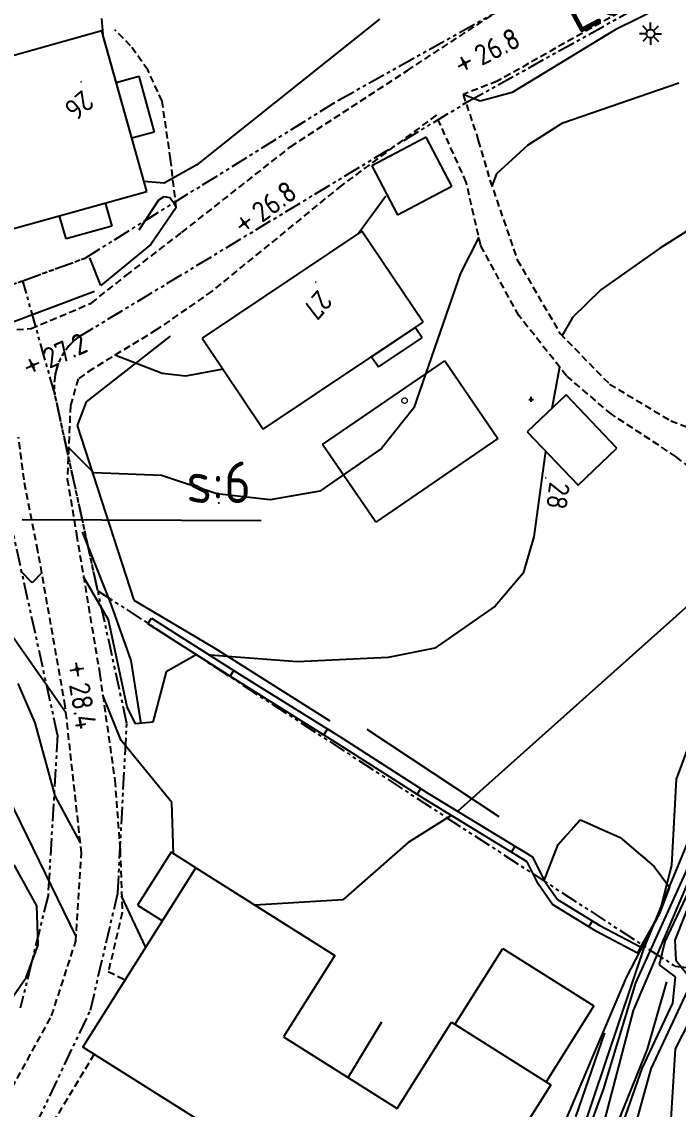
# Model space of a CAD drawing. Header units: metres. Extents: x 139929 to 143267, y 6401995 to 6404511.
# Drawn here: x 140115.7 to 140163.2, y 6402361.8 to 6402440.5 of the extents above; entities that cross this region are included whole.
import ezdxf
from ezdxf.enums import TextEntityAlignment as Align

# ---------------------------------------------------------------- set-up
doc = ezdxf.new("R2010")
doc.units = ezdxf.units.M
for name, pattern in [('DASHED', [0.75, 0.5, -0.25]), ('DGN Style 3', [2.464518, 1.76037, -0.704148]), ('HAECK', [0]), ('PHANTOM', [2.5, 1.25, -0.25, 0.25, -0.25, 0.25, -0.25]), ('Underjord-Strand', [1.6, 0.8, -0.8])]:
    doc.linetypes.add(name, pattern=pattern)
for name, color, linetype in [('M-BEF-BELYSNINGSSTOLPE', 4, 'Continuous'), ('M-BEF-BYGGNAD', 3, 'Continuous'), ('M-BEF-BÄCK', 7, 'Continuous'), ('M-BEF-HÄCK', 7, 'Continuous'), ('M-BEF-MUR', 4, 'Continuous'), ('M-BEF-NIVÅ', 4, 'Continuous'), ('M-BEF-NIVÅKURVA-PRIMÄR-0.5M', 12, 'Continuous'), ('M-BEF-NIVÅKURVA-PRIMÄR-1.0M', 12, 'Continuous'), ('M-BEF-STRANDLINJE', 4, 'Continuous'), ('M-BEF-TELE-INFO', 4, 'Continuous'), ('M-BEF-VÄGKANT', 1, 'DASHED'), ('M-FASTIGHETSBETECKNING', 3, 'Continuous'), ('M-GATUNAMN', 3, 'Continuous'), ('M-GR-FASTIGHETSGRÄNS', 3, 'PHANTOM'), ('M-KRYSS-1000', 1, 'Continuous')]:
    doc.layers.add(name, color=color, linetype=linetype)
doc.layers.add('TE_OSAKERT_LAGE', color=254, linetype='Continuous', lineweight=0)
doc.styles.add('ISO', font='iso.shx', dxfattribs={"height": 2.5})

# ---------------------------------------------------------------- blocks, each defined once
blk = doc.blocks.new('osynlig cirkel')
blk.add_circle((0, 0), 0.005)
blk = doc.blocks.new('OSYNLIG')
blk.add_blockref('osynlig cirkel', (0, 0))
blk = doc.blocks.new('PRI_L_BELYS')
for points in [[(-0.212, 0.212, 0), (-0.566, 0.566, 0)], [(0.212, 0.212, 0), (0.566, 0.566, 0)], [(-0.212, -0.212, 0), (-0.566, -0.566, 0)], [(0.212, -0.212, 0), (0.566, -0.566, 0)]]:
    blk.add_polyline3d(points)
blk.add_circle((0, 0), 0.3)
blk = doc.blocks.new('PRI_NIVÅ_HÖJDPUNKT_ISM')
at = {"color": 7}
for p, q in [((-0.25, 0), (0.25, 0)), ((0, 0.25), (0, -0.25))]:
    blk.add_line(p, q, dxfattribs=at)
blk = doc.blocks.new('OCT370_2', base_point=(108327.366, 6370837.691))
at = {"layer": 'TE_OSAKERT_LAGE', "color": 30, "linetype": 'DGN Style 3', "lineweight": 13}
blk.add_circle((108327.357, 6370837.691), 0.2, dxfattribs=at)
blk = doc.blocks.new('PRI_LED_BELYS')
at = {"color": 0, "linetype": 'Continuous'}
for p, q in [((0, 0.5), (0, 1.33)), ((-0.5, 0), (-1.33, 0)), ((0.5, 0), (1.33, 0)), ((0, -0.5), (0, -1.33))]:
    blk.add_line(p, q, dxfattribs=at)
blk.add_circle((0, 0), 0.5, dxfattribs=at)
blk = doc.blocks.new('SPWDEF')
at = {"color": 0, "linetype": 'Continuous'}
for p, q in [((-1, 0), (1, 0)), ((0, -1), (0, 1))]:
    blk.add_line(p, q, dxfattribs=at)
blk.add_circle((0, 0), 0.2)
blk = doc.blocks.new('PLUS')
for p, q in [((-0.175, 0), (0, 0)), ((0, 0), (0, 0.175)), ((0, -0.175), (0, 0)), ((0, 0), (0.175, 0))]:
    blk.add_line(p, q)
blk = doc.blocks.new('PRI_NIVÅ_HÖJDPKT')
at = {"color": 0, "linetype": 'Continuous', "lineweight": -3}
blk.add_circle((183, 184), 0.0005, dxfattribs=at)

msp = doc.modelspace()

# ---------------------------------------------------------------- linework, layer by layer
at = {"layer": 'M-BEF-BYGGNAD'}
for p, q in [((140121.505, 6402439.796), (140111.808, 6402437.085)), ((140124.75, 6402428.186), (140121.505, 6402439.796)), ((140124.75, 6402428.186), (140121.584, 6402439.511)), ((140122.551, 6402436.053), (140124.176, 6402436.507)), ((140122.551, 6402436.053), (140124.176, 6402436.507)), ((140124.176, 6402436.507), (140125.302, 6402432.478)), ((140124.176, 6402436.507), (140125.302, 6402432.478)), ((140125.302, 6402432.478), (140123.677, 6402432.025)), ((140125.302, 6402432.478), (140123.677, 6402432.025)), ((140144.956, 6402432.103), (140141.016, 6402430.046)), ((140144.956, 6402432.103), (140141.016, 6402430.046)), ((140146.808, 6402428.554), (140144.956, 6402432.103)), ((140146.808, 6402428.554), (140144.956, 6402432.103)), ((140141.016, 6402430.046), (140142.869, 6402426.498)), ((140141.016, 6402430.046), (140142.869, 6402426.498)), ((140142.869, 6402426.498), (140146.808, 6402428.554)), ((140142.869, 6402426.498), (140146.808, 6402428.554)), ((140115.053, 6402425.475), (140124.75, 6402428.186)), ((140115.053, 6402425.475), (140124.75, 6402428.186)), ((140121.753, 6402427.349), (140122.223, 6402425.668)), ((140121.753, 6402427.349), (140122.223, 6402425.668)), ((140118.923, 6402424.746), (140118.453, 6402426.425)), ((140118.923, 6402424.746), (140118.453, 6402426.425)), ((140122.223, 6402425.668), (140118.923, 6402424.746)), ((140122.223, 6402425.668), (140118.923, 6402424.746)), ((140140.311, 6402425.316), (140128.764, 6402417.576)), ((140140.311, 6402425.316), (140128.764, 6402417.576)), ((140144.726, 6402418.729), (140140.311, 6402425.316)), ((140144.726, 6402418.729), (140140.311, 6402425.316)), ((140133.18, 6402410.989), (140144.726, 6402418.729)), ((140133.18, 6402410.989), (140144.726, 6402418.729)), ((140144.159, 6402418.348), (140141, 6402416.231)), ((140144.654, 6402417.609), (140144.159, 6402418.348)), ((140128.764, 6402417.576), (140133.18, 6402410.989)), ((140128.764, 6402417.576), (140133.18, 6402410.989)), ((140141.495, 6402415.492), (140144.654, 6402417.609)), ((140137.465, 6402409.89), (140146.298, 6402415.933)), ((140141, 6402416.231), (140141.495, 6402415.492)), ((140146.298, 6402415.933), (140150.139, 6402410.319)), ((140155.063, 6402413.478), (140152.253, 6402410.797)), ((140155.063, 6402413.478), (140152.253, 6402410.797)), ((140158.738, 6402409.628), (140155.063, 6402413.478)), ((140158.738, 6402409.628), (140155.063, 6402413.478)), ((140150.139, 6402410.319), (140141.306, 6402404.276)), ((140152.253, 6402410.797), (140155.928, 6402406.945)), ((140152.253, 6402410.797), (140155.928, 6402406.945)), ((140141.306, 6402404.276), (140137.465, 6402409.89)), ((140155.928, 6402406.945), (140158.738, 6402409.628)), ((140155.928, 6402406.945), (140158.738, 6402409.628)), ((140126.51, 6402380.4), (140124.091, 6402376.563)), ((140126.51, 6402380.4), (140124.091, 6402376.563)), ((140128.311, 6402379.264), (140126.51, 6402380.4)), ((140128.311, 6402379.264), (140126.51, 6402380.4)), ((140120.141, 6402366.311), (140128.311, 6402379.264)), ((140120.141, 6402366.311), (140128.311, 6402379.264)), ((140128.311, 6402379.264), (140138.355, 6402372.931)), ((140128.311, 6402379.264), (140138.355, 6402372.931)), ((140124.091, 6402376.563), (140125.891, 6402375.429)), ((140124.091, 6402376.563), (140125.891, 6402375.429)), ((140147.031, 6402367.948), (140150.493, 6402373.438)), ((140147.031, 6402367.948), (140150.493, 6402373.438)), ((140150.493, 6402373.438), (140157.079, 6402369.286)), ((140150.493, 6402373.438), (140157.079, 6402369.286)), ((140138.355, 6402372.931), (140134.649, 6402367.056)), ((140138.355, 6402372.931), (140134.649, 6402367.056)), ((140157.079, 6402369.286), (140153.616, 6402363.796)), ((140157.079, 6402369.286), (140153.616, 6402363.796)), ((140142.853, 6402361.882), (140146.779, 6402368.106)), ((140142.853, 6402361.882), (140146.779, 6402368.106)), ((140146.779, 6402368.106), (140153.959, 6402363.579)), ((140146.779, 6402368.106), (140153.959, 6402363.579)), ((140134.649, 6402367.056), (140142.853, 6402361.882)), ((140134.649, 6402367.056), (140142.853, 6402361.882)), ((140145.57, 6402350.276), (140120.141, 6402366.311)), ((140145.57, 6402350.276), (140120.141, 6402366.311)), ((140153.959, 6402363.579), (140145.57, 6402350.276)), ((140153.959, 6402363.579), (140145.57, 6402350.276))]:
    msp.add_line(p, q, dxfattribs=at)
at = {"layer": 'M-BEF-BÄCK', "lineweight": -3}
for p, q in [((140122.194, 6402398.329), (140120.123, 6402403.569)), ((140123.636, 6402394.266), (140122.194, 6402398.329)), ((140124.364, 6402389.685), (140123.636, 6402394.266))]:
    msp.add_line(p, q, dxfattribs=at)
at = {"layer": 'M-BEF-HÄCK', "lineweight": -3}
for p, q in [((140120.985, 6402420.955), (140114.383, 6402418.458)), ((140126.456, 6402417.729), (140120.385, 6402412.98)), ((140120.385, 6402412.98), (140119.735, 6402411.247)), ((140119.735, 6402411.247), (140123.818, 6402398.64)), ((140123.818, 6402398.64), (140129.672, 6402395.167)), ((140129.672, 6402395.167), (140137.994, 6402389.906)), ((140140.668, 6402389.293), (140150.199, 6402382.984))]:
    msp.add_line(p, q, dxfattribs=at)
at = {"layer": 'M-BEF-HÄCK', "color": 1, "linetype": 'HAECK', "lineweight": -3}
for p, q in [((140120.985, 6402420.955), (140114.383, 6402418.458)), ((140126.456, 6402417.729), (140120.385, 6402412.98)), ((140120.385, 6402412.98), (140119.735, 6402411.247)), ((140119.735, 6402411.247), (140123.818, 6402398.64)), ((140123.818, 6402398.64), (140129.672, 6402395.167)), ((140129.672, 6402395.167), (140137.994, 6402389.906)), ((140140.668, 6402389.293), (140150.199, 6402382.984))]:
    msp.add_line(p, q, dxfattribs=at)
at = {"layer": 'M-BEF-MUR', "lineweight": -3}
for p, q in [((140124.212, 6402425.414), (140125.617, 6402427.573)), ((140125.617, 6402427.573), (140126.026, 6402427.811)), ((140126.026, 6402427.811), (140126.431, 6402427.749)), ((140126.431, 6402427.749), (140126.635, 6402427.459)), ((140126.887, 6402427.034), (140125.046, 6402424.352)), ((140126.635, 6402427.459), (140126.887, 6402427.034)), ((140125.046, 6402424.352), (140121.433, 6402421.38)), ((140121.433, 6402421.38), (140120.65, 6402423.389)), ((140124.837, 6402396.91), (140125.106, 6402397.333)), ((140131.204, 6402392.862), (140124.837, 6402396.91)), ((140125.106, 6402397.333), (140131.47, 6402393.286)), ((140130.783, 6402393.13), (140131.052, 6402393.552)), ((140131.47, 6402393.286), (140138.847, 6402388.671)), ((140138.579, 6402388.249), (140131.204, 6402392.862)), ((140137.564, 6402388.884), (140137.829, 6402389.308)), ((140138.847, 6402388.671), (140145.074, 6402384.68)), ((140144.808, 6402384.255), (140138.579, 6402388.249)), ((140144.305, 6402384.579), (140144.575, 6402385)), ((140145.074, 6402384.68), (140152.641, 6402380.068)), ((140152.256, 6402379.718), (140144.808, 6402384.255)), ((140151.129, 6402380.405), (140151.389, 6402380.831)), ((140153.037, 6402378.107), (140152.256, 6402379.718)), ((140152.641, 6402380.068), (140153.469, 6402378.363)), ((140154.094, 6402376.621), (140153.037, 6402378.107)), ((140153.469, 6402378.363), (140154.443, 6402376.993)), ((140157.252, 6402374.674), (140154.094, 6402376.621)), ((140154.443, 6402376.993), (140157.501, 6402375.109)), ((140156.704, 6402375.012), (140156.966, 6402375.438)), ((140157.501, 6402375.109), (140160.454, 6402373.551)), ((140160.22, 6402373.108), (140157.252, 6402374.674)), ((140160.454, 6402373.551), (140160.22, 6402373.108)), ((140139.312, 6402364.115), (140141.759, 6402368.139))]:
    msp.add_line(p, q, dxfattribs=at)
at = {"layer": 'M-BEF-MUR'}
for p, q in [((140124.837, 6402396.91), (140125.106, 6402397.333)), ((140131.204, 6402392.862), (140124.837, 6402396.91)), ((140125.106, 6402397.333), (140131.47, 6402393.286)), ((140130.783, 6402393.13), (140131.052, 6402393.552)), ((140131.47, 6402393.286), (140138.847, 6402388.671)), ((140138.579, 6402388.249), (140131.204, 6402392.862)), ((140137.564, 6402388.884), (140137.829, 6402389.308)), ((140138.847, 6402388.671), (140145.074, 6402384.68)), ((140144.808, 6402384.255), (140138.579, 6402388.249)), ((140144.305, 6402384.579), (140144.575, 6402385)), ((140145.074, 6402384.68), (140152.641, 6402380.068)), ((140152.256, 6402379.718), (140144.808, 6402384.255)), ((140151.129, 6402380.405), (140151.389, 6402380.831)), ((140153.037, 6402378.107), (140152.256, 6402379.718)), ((140152.641, 6402380.068), (140153.469, 6402378.363)), ((140154.094, 6402376.621), (140153.037, 6402378.107)), ((140153.469, 6402378.363), (140154.443, 6402376.993)), ((140157.252, 6402374.674), (140154.094, 6402376.621)), ((140154.443, 6402376.993), (140157.501, 6402375.109)), ((140156.704, 6402375.012), (140156.966, 6402375.438)), ((140157.501, 6402375.109), (140160.454, 6402373.551)), ((140160.22, 6402373.108), (140157.252, 6402374.674)), ((140160.454, 6402373.551), (140160.22, 6402373.108)), ((140139.312, 6402364.115), (140141.759, 6402368.139))]:
    msp.add_line(p, q, dxfattribs=at)
at = {"layer": 'M-BEF-NIVÅKURVA-PRIMÄR-0.5M', "linetype": 'Continuous', "lineweight": -3}
for p, q in [((140141.578, 6402440.636, 26.5), (140128.383, 6402430.106, 26.5)), ((140163.21, 6402436.005, 27.5), (140154.747, 6402433.104, 27.5)), ((140154.747, 6402433.104, 27.5), (140152.291, 6402431.526, 27.5)), ((140152.291, 6402431.526, 27.5), (140150.026, 6402429.461, 27.5)), ((140128.383, 6402430.106, 26.5), (140126.008, 6402428.774, 26.5)), ((140150.026, 6402429.461, 27.5), (140149.709, 6402428.567, 27.5)), ((140126.008, 6402428.774, 26.5), (140124.55, 6402428.905, 26.5)), ((140148.749, 6402424.889, 27.5), (140147.44, 6402422.27, 27.5)), ((140147.44, 6402422.27, 27.5), (140144.054, 6402412.537, 27.5)), ((140144.054, 6402412.537, 27.5), (140141.731, 6402409.586, 27.5)), ((140120.929, 6402407.835, 27.5), (140119.109, 6402409.664, 27.5)), ((140141.731, 6402409.586, 27.5), (140137.278, 6402406.516, 27.5)), ((140125.831, 6402407.652, 27.5), (140120.929, 6402407.835, 27.5)), ((140129.817, 6402406.325, 27.5), (140125.831, 6402407.652, 27.5)), ((140137.278, 6402406.516, 27.5), (140133.683, 6402405.881, 27.5)), ((140133.683, 6402405.881, 27.5), (140129.817, 6402406.325, 27.5)), ((140165.581, 6402399.761, 28.5), (140147.236, 6402383.362, 28.5)), ((140118.923, 6402390.447, 28.5), (140114.537, 6402396.736, 28.5)), ((140122.912, 6402388.474, 28.5), (140121.577, 6402391.753, 28.5)), ((140126.567, 6402383.99, 28.5), (140122.912, 6402388.474, 28.5)), ((140168.229, 6402388.991, 30.5), (140160.087, 6402370.968, 30.5)), ((140119.654, 6402374.31, 29.5), (140113.697, 6402386.531, 29.5)), ((140126.679, 6402380.293, 28.5), (140126.567, 6402383.99, 28.5)), ((140146.765, 6402383.063, 28.5), (140143.661, 6402381.095, 28.5)), ((140143.661, 6402381.095, 28.5), (140138.92, 6402376.971, 28.5)), ((140165.014, 6402379.33, 32.5), (140162.93, 6402374.048, 32.5)), ((140138.92, 6402376.971, 28.5), (140132.581, 6402376.572, 28.5)), ((140162.93, 6402374.048, 32.5), (140162.989, 6402372.601, 32.5)), ((140162.989, 6402372.601, 32.5), (140164.169, 6402371.133, 32.5)), ((140160.087, 6402370.968, 30.5), (140157.735, 6402363.233, 30.5)), ((140162.322, 6402371.027, 31.5), (140160.916, 6402366.155, 31.5)), ((140164.169, 6402371.133, 32.5), (140161.189, 6402364.745, 32.5)), ((140157.835, 6402367.346, 29.5), (140155.752, 6402361.275, 29.5)), ((140160.916, 6402366.155, 31.5), (140156.756, 6402355.843, 31.5)), ((140161.189, 6402364.745, 32.5), (140159.285, 6402357.792, 32.5)), ((140157.735, 6402363.233, 30.5), (140153.511, 6402351.578, 30.5))]:
    msp.add_line(p, q, dxfattribs=at)
at = {"layer": 'M-BEF-NIVÅKURVA-PRIMÄR-1.0M', "linetype": 'Continuous', "lineweight": -3}
for p, q in [((140167.615, 6402444.338, 27), (140158.613, 6402439.866, 27)), ((140121.49, 6402440.692, 26), (140121.578, 6402439.534, 26)), ((140158.613, 6402439.866, 27), (140151.161, 6402435.347, 27)), ((140148.858, 6402434.714, 27), (140147.619, 6402435.192, 27)), ((140151.161, 6402435.347, 27), (140148.858, 6402434.714, 27)), ((140142.035, 6402427.848, 27), (140140.064, 6402425.15, 27)), ((140168.043, 6402428.044, 28), (140161.822, 6402424.052, 28)), ((140161.822, 6402424.052, 28), (140157.579, 6402421.061, 28)), ((140157.579, 6402421.061, 28), (140155.536, 6402419.08, 28)), ((140155.536, 6402419.08, 28), (140154.779, 6402417.76, 28)), ((140125.871, 6402415.011, 27), (140122.447, 6402416.333, 27)), ((140127.564, 6402414.82, 27), (140125.871, 6402415.011, 27)), ((140130.271, 6402415.329, 27), (140127.564, 6402414.82, 27)), ((140154.595, 6402415.482, 28), (140154.025, 6402412.488, 28)), ((140153.582, 6402409.405, 28), (140152.743, 6402403.206, 28)), ((140152.743, 6402403.206, 28), (140151.972, 6402400.584, 28)), ((140116.479, 6402399.886, 28), (140115.635, 6402400.743, 28)), ((140117.17, 6402400.597, 28), (140116.479, 6402399.886, 28)), ((140121.999, 6402397.199, 28), (140120.189, 6402400.31, 28)), ((140151.972, 6402400.584, 28), (140149.934, 6402398.192, 28)), ((140149.934, 6402398.192, 28), (140145.567, 6402395.151, 28)), ((140123.346, 6402390.919, 28), (140121.999, 6402397.199, 28)), ((140128.338, 6402394.684, 28), (140126.154, 6402393.439, 28)), ((140135.631, 6402394.176, 28), (140129.333, 6402394.645, 28)), ((140145.567, 6402395.151, 28), (140142.217, 6402394.483, 28)), ((140142.217, 6402394.483, 28), (140135.631, 6402394.176, 28)), ((140126.154, 6402393.439, 28), (140125.196, 6402389.798, 28)), ((140116.702, 6402389.757, 29), (140115.464, 6402392.605, 29)), ((140123.949, 6402389.697, 28), (140123.346, 6402390.919, 28)), ((140167.71, 6402390.497, 30), (140160.65, 6402373.424, 30)), ((140118.126, 6402384.47, 29), (140116.702, 6402389.757, 29)), ((140125.196, 6402389.798, 28), (140123.949, 6402389.697, 28)), ((140163.786, 6402387.765, 29), (140163.033, 6402385.692, 29)), ((140167.374, 6402386.49, 31), (140159.912, 6402368.956, 31)), ((140167.849, 6402385.914, 32), (140162.199, 6402373.95, 32)), ((140163.033, 6402385.692, 29), (140162.679, 6402379.453, 29)), ((140119.953, 6402381.136, 29), (140118.126, 6402384.47, 29)), ((140116.82, 6402376.514, 30), (140115.182, 6402379.502, 30)), ((140162.679, 6402379.453, 29), (140161.783, 6402375.945, 29)), ((140124.678, 6402373.505, 29), (140122.942, 6402377.249, 29)), ((140116.902, 6402373.699, 30), (140116.82, 6402376.514, 30)), ((140161.783, 6402375.945, 29), (140159.403, 6402371.345, 29)), ((140116.042, 6402371.335, 30), (140116.902, 6402373.699, 30)), ((140160.65, 6402373.424, 30), (140155.437, 6402357.912, 30)), ((140162.199, 6402373.95, 32), (140161.788, 6402372.264, 32)), ((140161.788, 6402372.264, 32), (140162.948, 6402371.38, 32)), ((140115.114, 6402370.026, 30), (140116.042, 6402371.335, 30)), ((140159.403, 6402371.345, 29), (140153.8, 6402358.145, 29)), ((140162.948, 6402371.38, 32), (140162.767, 6402369.488, 32)), ((140165.356, 6402370.911, 33), (140162.959, 6402366.174, 33)), ((140162.767, 6402369.488, 32), (140160.532, 6402364.773, 32)), ((140159.912, 6402368.956, 31), (140157.111, 6402358.249, 31)), ((140162.959, 6402366.174, 33), (140162.239, 6402354.686, 33)), ((140160.532, 6402364.773, 32), (140159.191, 6402360.901, 32))]:
    msp.add_line(p, q, dxfattribs=at)
at = {"layer": 'M-BEF-STRANDLINJE', "lineweight": -3}
for p, q in [((140154.491, 6402380.969), (140156.096, 6402382.756)), ((140156.096, 6402382.756), (140158.968, 6402381.467)), ((140158.968, 6402381.467), (140161.433, 6402379.376)), ((140153.469, 6402378.363), (140154.491, 6402380.969)), ((140161.433, 6402379.376), (140162.528, 6402377.868)), ((140162.528, 6402377.868), (140161.788, 6402375.915)), ((140161.788, 6402375.915), (140160.454, 6402373.55))]:
    msp.add_line(p, q, dxfattribs=at)
at = {"layer": 'M-BEF-STRANDLINJE', "linetype": 'Underjord-Strand', "lineweight": -3}
for p, q in [((140154.491, 6402380.969), (140156.096, 6402382.756)), ((140156.096, 6402382.756), (140158.968, 6402381.467)), ((140158.968, 6402381.467), (140161.433, 6402379.376)), ((140153.469, 6402378.363), (140154.491, 6402380.969)), ((140161.433, 6402379.376), (140162.528, 6402377.868)), ((140162.528, 6402377.868), (140161.788, 6402375.915)), ((140161.788, 6402375.915), (140160.454, 6402373.55))]:
    msp.add_line(p, q, dxfattribs=at)
at = {"layer": 'M-BEF-VÄGKANT', "lineweight": -3}
for p, q in [((140168.021, 6402446.271), (140150.091, 6402436.157)), ((140123.592, 6402438.709), (140122.459, 6402439.868)), ((140124.837, 6402436.965), (140123.592, 6402438.709)), ((140125.868, 6402434.712), (140124.837, 6402436.965)), ((140150.091, 6402436.157), (140147.619, 6402435.192)), ((140126.474, 6402430.533), (140125.868, 6402434.712)), ((140147.619, 6402435.192), (140148.583, 6402432.322)), ((140145.673, 6402433.688), (140138.824, 6402428.61)), ((140147.85, 6402428.856), (140145.673, 6402433.688)), ((140148.583, 6402432.322), (140148.717, 6402431.868)), ((140148.717, 6402431.868), (140149.564, 6402428.988)), ((140126.887, 6402427.034), (140126.474, 6402430.533)), ((140138.824, 6402428.61), (140129.466, 6402420.967)), ((140148.892, 6402424.258), (140147.85, 6402428.856)), ((140149.564, 6402428.988), (140151.537, 6402423.238)), ((140151.655, 6402419.205), (140148.892, 6402424.258)), ((140123.286, 6402422.124), (140125.177, 6402423.585)), ((140151.537, 6402423.238), (140154.629, 6402417.912)), ((140120.753, 6402420.112), (140123.286, 6402422.124)), ((140129.466, 6402420.967), (140125.443, 6402418.165)), ((140116.397, 6402418.266), (140120.753, 6402420.112)), ((140155.098, 6402414.846), (140151.655, 6402419.205)), ((140112.363, 6402418.036), (140116.397, 6402418.266)), ((140125.443, 6402418.165), (140120.864, 6402415.364)), ((140154.629, 6402417.912), (140158.201, 6402414.256)), ((140120.864, 6402415.364), (140119.803, 6402414.631)), ((140119.803, 6402414.631), (140119.238, 6402412.705)), ((140158.344, 6402412.071), (140155.098, 6402414.846)), ((140158.201, 6402414.256), (140162.627, 6402411.6)), ((140119.238, 6402412.705), (140119.011, 6402407.386)), ((140163.015, 6402409.002), (140158.344, 6402412.071)), ((140162.627, 6402411.6), (140165.803, 6402410.411)), ((140115.886, 6402407.319), (140115.492, 6402410.424)), ((140167.529, 6402405.418), (140163.015, 6402409.002)), ((140116.889, 6402402.195), (140115.886, 6402407.319)), ((140119.011, 6402407.386), (140119.68, 6402403.367)), ((140119.68, 6402403.367), (140121.364, 6402393.26)), ((140118.866, 6402390.957), (140116.889, 6402402.195)), ((140121.364, 6402393.26), (140122.45, 6402385.6)), ((140120.042, 6402380.323), (140118.866, 6402390.957)), ((140122.45, 6402385.6), (140122.828, 6402380.564)), ((140122.828, 6402380.564), (140122.984, 6402376.033)), ((140119.632, 6402373.98), (140120.042, 6402380.323)), ((140122.984, 6402376.033), (140121.978, 6402371.77)), ((140117.881, 6402368.582), (140119.632, 6402373.98)), ((140121.978, 6402371.77), (140123.207, 6402371.172)), ((140115.028, 6402363.378), (140117.881, 6402368.582)), ((140120.96, 6402365.795), (140117.983, 6402360.878))]:
    msp.add_line(p, q, dxfattribs=at)
at = {"layer": 'M-BEF-VÄGKANT'}
for p, q in [((140168.021, 6402446.271), (140150.091, 6402436.157)), ((140143.594, 6402436.936), (140150.171, 6402441.234)), ((140135.169, 6402431.424), (140143.594, 6402436.936)), ((140150.091, 6402436.157), (140147.619, 6402435.192)), ((140147.619, 6402435.192), (140148.583, 6402432.322)), ((140145.673, 6402433.688), (140138.824, 6402428.61)), ((140147.85, 6402428.856), (140145.673, 6402433.688)), ((140148.583, 6402432.322), (140148.717, 6402431.868)), ((140148.717, 6402431.868), (140149.564, 6402428.988)), ((140127.296, 6402425.222), (140135.169, 6402431.424)), ((140138.824, 6402428.61), (140129.466, 6402420.967)), ((140148.892, 6402424.258), (140147.85, 6402428.856)), ((140149.564, 6402428.988), (140151.537, 6402423.238)), ((140123.286, 6402422.124), (140127.296, 6402425.222)), ((140151.655, 6402419.205), (140148.892, 6402424.258)), ((140151.537, 6402423.238), (140154.629, 6402417.912)), ((140120.753, 6402420.112), (140123.286, 6402422.124)), ((140129.466, 6402420.967), (140125.443, 6402418.165)), ((140116.397, 6402418.266), (140120.753, 6402420.112)), ((140155.098, 6402414.846), (140151.655, 6402419.205)), ((140112.363, 6402418.036), (140116.397, 6402418.266)), ((140125.443, 6402418.165), (140120.864, 6402415.364)), ((140154.629, 6402417.912), (140158.201, 6402414.256)), ((140120.864, 6402415.364), (140119.803, 6402414.631)), ((140119.803, 6402414.631), (140119.238, 6402412.705)), ((140158.344, 6402412.071), (140155.098, 6402414.846)), ((140158.201, 6402414.256), (140162.627, 6402411.6)), ((140119.238, 6402412.705), (140119.011, 6402407.386)), ((140163.015, 6402409.002), (140158.344, 6402412.071)), ((140162.627, 6402411.6), (140165.803, 6402410.411)), ((140115.886, 6402407.319), (140115.492, 6402410.424)), ((140167.529, 6402405.418), (140163.015, 6402409.002)), ((140116.889, 6402402.195), (140115.886, 6402407.319)), ((140119.011, 6402407.386), (140119.68, 6402403.367)), ((140119.68, 6402403.367), (140121.364, 6402393.26)), ((140118.866, 6402390.957), (140116.889, 6402402.195)), ((140121.364, 6402393.26), (140122.45, 6402385.6)), ((140120.042, 6402380.323), (140118.866, 6402390.957)), ((140122.45, 6402385.6), (140122.828, 6402380.564)), ((140122.828, 6402380.564), (140122.984, 6402376.033)), ((140119.632, 6402373.98), (140120.042, 6402380.323)), ((140122.984, 6402376.033), (140121.978, 6402371.77)), ((140117.881, 6402368.582), (140119.632, 6402373.98)), ((140121.978, 6402371.77), (140123.207, 6402371.172)), ((140115.028, 6402363.378), (140117.881, 6402368.582)), ((140120.96, 6402365.795), (140117.983, 6402360.878))]:
    msp.add_line(p, q, dxfattribs=at)
at = {"layer": 'M-FASTIGHETSBETECKNING', "lineweight": -3}
msp.add_line((140133.02, 6402404.364), (140115.744, 6402404.431), dxfattribs=at)
at = {"layer": 'M-FASTIGHETSBETECKNING', "color": 1, "linetype": 'Continuous', "lineweight": -3}
msp.add_line((140133.02, 6402404.364), (140115.744, 6402404.431), dxfattribs=at)
at = {"layer": 'M-GR-FASTIGHETSGRÄNS'}
for p, q in [((140138.621, 6402434.787), (140189.226, 6402463.071)), ((140147.97, 6402434.676), (140193.668, 6402460.102)), ((140138.621, 6402434.787), (140172.257, 6402453.587)), ((140147.97, 6402434.676), (140175.293, 6402449.879)), ((140119.801, 6402417.642), (140147.97, 6402434.676)), ((140119.801, 6402417.642), (140147.97, 6402434.676)), ((140120.312, 6402423.369), (140138.621, 6402434.787)), ((140120.312, 6402423.369), (140138.621, 6402434.787)), ((140111.223, 6402420.071), (140120.312, 6402423.369)), ((140115.793, 6402421.73), (140120.312, 6402423.369)), ((140113.223, 6402420.797), (140115.793, 6402421.73)), ((140118.101, 6402413.579), (140115.793, 6402421.73)), ((140118.101, 6402413.579), (140115.793, 6402421.73)), ((140121.22, 6402399.309), (140118.101, 6402413.579)), ((140123.317, 6402389.718), (140118.101, 6402413.579)), ((140118.312, 6402388.894), (140113.23, 6402412.041)), ((140118.312, 6402388.894), (140113.23, 6402412.041)), ((140123.317, 6402389.718), (140121.22, 6402399.309)), ((140121.22, 6402399.309), (140162.947, 6402372.158)), ((140121.22, 6402399.309), (140162.947, 6402372.158)), ((140122.661, 6402377.447), (140123.317, 6402389.718)), ((140122.661, 6402377.447), (140123.317, 6402389.718)), ((140118.312, 6402388.894), (140117.619, 6402377.277)), ((140118.312, 6402388.894), (140117.619, 6402377.277)), ((140117.619, 6402377.277), (140115.614, 6402369.115)), ((140117.619, 6402377.277), (140115.614, 6402369.115)), ((140120.689, 6402368.971), (140122.661, 6402377.447)), ((140120.689, 6402368.971), (140122.661, 6402377.447)), ((140162.947, 6402372.158), (140239.174, 6402364.236)), ((140162.947, 6402372.158), (140239.174, 6402364.236)), ((140114.526, 6402355.992), (140120.689, 6402368.971)), ((140114.526, 6402355.992), (140120.689, 6402368.971))]:
    msp.add_line(p, q, dxfattribs=at)
for centre, radius, start, end in [((140122.475, 6402414.136), 4.408, 127.32616, 187.25904), ((140122.47, 6402414.14), 4.403, 127.8944, 187.90644)]:
    msp.add_arc(centre, radius, start, end, dxfattribs=at)

# ---------------------------------------------------------------- block references
at = {"layer": 'M-BEF-BELYSNINGSSTOLPE', "color": 1, "linetype": 'Continuous', "lineweight": -3, "xscale": 0.6, "yscale": 0.6, "zscale": 0.6}
msp.add_blockref('PRI_LED_BELYS', (140161.169, 6402439.592), dxfattribs=at)
at = {"layer": 'M-BEF-BELYSNINGSSTOLPE', "lineweight": -3}
msp.add_blockref('PRI_L_BELYS', (140161.169, 6402439.592), dxfattribs=at)
at = {"layer": 'M-BEF-NIVÅ'}
for p, xscale, yscale, zscale, rotation in [((140147.718, 6402437.444), 0.5, 0.5, 0.5, 27.5040004101987), ((140131.829, 6402425.886), 0.5, 0.5, 0.5, 36.72899733719048), ((140116.49, 6402415.61), 0.5, 0.5, 0.5, 24.75000154250513), ((140119.72, 6402393.629), 0.4999999999999999, 0.4999999999999999, 0.4999999999999999, 279.3869996794372)]:
    msp.add_blockref('SPWDEF', p, dxfattribs=dict(at, xscale=xscale, yscale=yscale, zscale=zscale, rotation=rotation))
at = {"layer": 'M-BEF-NIVÅ', "lineweight": -3}
for p, rotation in [((140147.718, 6402437.444), 27.50400041019869), ((140131.829, 6402425.886), 36.72899733719048), ((140116.49, 6402415.61), 24.75000154250513), ((140119.72, 6402393.629), 279.3869996794369)]:
    msp.add_blockref('PRI_NIVÅ_HÖJDPUNKT_ISM', p, dxfattribs=dict(at, rotation=rotation))
at = {"layer": 'M-BEF-NIVÅKURVA-PRIMÄR-1.0M', "color": 1, "linetype": 'Continuous', "lineweight": -3, "xscale": 0.001, "yscale": 0.001, "zscale": 0.001}
for p in [(140119.833, 6402435.934, 26), (140136.801, 6402421.446, 27), (140153.428, 6402407.299, 28)]:
    msp.add_blockref('PRI_NIVÅ_HÖJDPKT', p, dxfattribs=at)
at = {"layer": 'M-BEF-TELE-INFO', "color": 30, "linetype": 'DGN Style 3', "lineweight": 13}
msp.add_blockref('OCT370_2', (140143.399, 6402413.055), dxfattribs=at)
at = {"layer": 'M-FASTIGHETSBETECKNING', "lineweight": -3}
msp.add_blockref('OSYNLIG', (140129.962, 6402405.653), dxfattribs=at)
at = {"layer": 'M-KRYSS-1000', "ltscale": 0.8}
msp.add_blockref('PLUS', (140152.543, 6402413.145), dxfattribs=at)

# ---------------------------------------------------------------- texts
at = {"layer": 'M-BEF-NIVÅ', "style": 'ISO'}
for s, rotation, p in [('26.8', 27.504, (140148.61, 6402437.897)), ('26.8', 26.91634, (140148.61, 6402437.897)), ('26.8', 36.729, (140132.636, 6402426.475)), ('26.8', 36.14065, (140132.636, 6402426.475)), ('27.2', 24.75, (140117.402, 6402416.019)), ('27.2', 24.16254, (140117.402, 6402416.019)), ('28.4', 278.79758, (140119.873, 6402392.641)), ('28.4', 279.38701, (140119.873, 6402392.641))]:
    msp.add_text(s, height=1.5, rotation=rotation, dxfattribs=at).set_placement(p, align=Align.MIDDLE_LEFT)
at = {"layer": 'M-BEF-NIVÅKURVA-PRIMÄR-1.0M', "style": 'ISO'}
for s, rotation, p in [('26', 219.798, (140119.833, 6402435.934)), ('27', 229.707, (140136.801, 6402421.446)), ('28', 262.026, (140153.428, 6402407.299))]:
    msp.add_text(s, height=1.5, rotation=rotation, dxfattribs=at).set_placement(p, align=Align.BOTTOM_LEFT)
at = {"layer": 'M-FASTIGHETSBETECKNING', "lineweight": -3, "style": 'ISO'}
msp.add_text('s:6', height=3, dxfattribs=at).set_placement((140129.962, 6402405.653), align=Align.CENTER)
at = {"layer": 'M-GATUNAMN', "lineweight": -3, "style": 'ISO'}
msp.add_text('Låssbyvägen', height=3.5, rotation=28.11603, dxfattribs=at).set_placement((140165.814, 6402446.791), align=Align.MIDDLE_CENTER)

doc.saveas('drawing.dxf')
